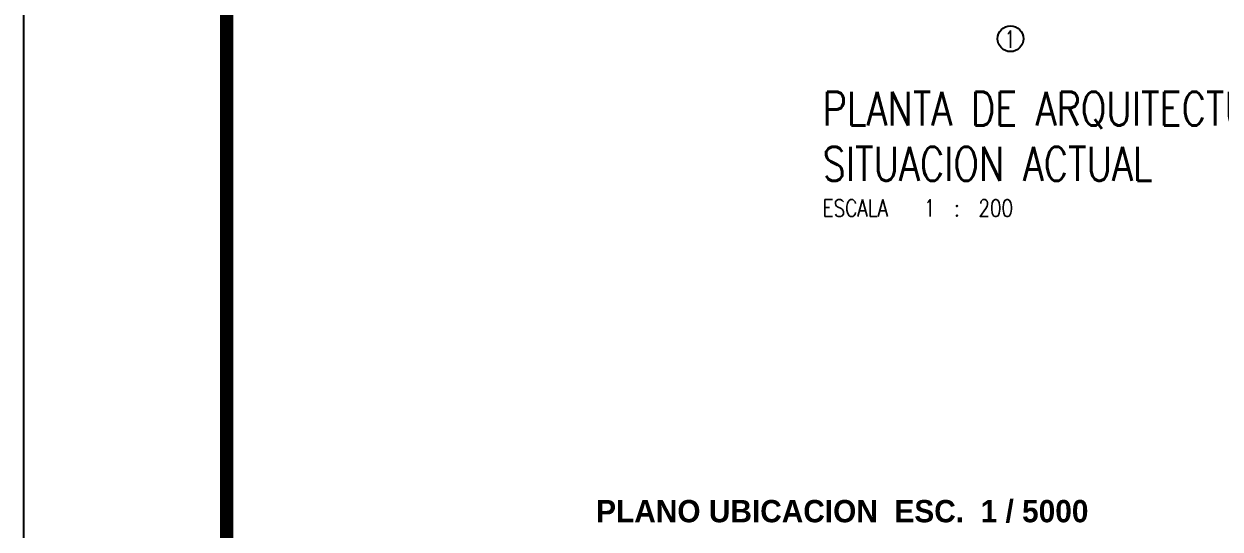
# Model space of a CAD drawing. Extents: x -3099 to -2751, y 5130 to 5248.
# Drawn here: x -3098.5 to -3063.09, y 5151.5 to 5166.44 of the extents above; entities that cross this region are included whole.
import ezdxf
from ezdxf.enums import TextEntityAlignment as Align

# ---------------------------------------------------------------- set-up
doc = ezdxf.new("R2010")
doc.units = 0
doc.header["$MEASUREMENT"] = 0
doc.linetypes.add('DASHDOT', pattern=[25.4, 12.7, -6.35, 0, -6.35])
for name, color, linetype in [('COTAS', 7, 'CONTINUOUS'), ('EJE_C', 9, 'DASHDOT'), ('ROTULO', 7, 'CONTINUOUS'), ('TEXTO', 3, 'CONTINUOUS')]:
    doc.layers.add(name, color=color, linetype=linetype)
doc.styles.add('BRITA', font='', dxfattribs={"height": 3})
doc.styles.add('ROMANS', font='romans.shx', dxfattribs={"oblique": 10, "height": 1.3})
doc.styles.get('BRITA').set_extended_font_data('Britannic Bold', bold=True)

msp = doc.modelspace()

# ---------------------------------------------------------------- linework, layer by layer
at = {"layer": 'COTAS'}
msp.add_lwpolyline([(-2930.304, 5248.336), (-2930.304, 5129.536), (-3098.504, 5129.536), (-3098.504, 5248.336)], close=True, dxfattribs=at)
at = {"layer": 'COTAS', "const_width": 0.4}
msp.add_lwpolyline([(-2932.304, 5246.336), (-3092.504, 5246.336), (-3092.504, 5131.536), (-2932.304, 5131.536)], close=True, dxfattribs=at)
at = {"layer": 'EJE_C', "linetype": 'Continuous', "ltscale": 0.05}
msp.add_circle((-3069.295, 5166.007), 0.382, dxfattribs=at)

# ---------------------------------------------------------------- texts
at = {"layer": 'EJE_C', "ltscale": 0.05, "style": 'ROMANS', "width": 0.8}
msp.add_text('1', height=0.5, dxfattribs=at).set_placement((-3069.481, 5165.741))
at = {"layer": 'ROTULO', "color": 1, "style": 'BRITA'}
msp.add_text('PLANO UBICACION  ESC.  1 / 5000', height=0.66044, dxfattribs=at).set_placement((-3074.275, 5152.041), align=Align.MIDDLE)
at = {"layer": 'TEXTO', "color": 6, "style": 'ROMANS', "width": 0.8}
for s, p in [('PLANTA DE ARQUITECTURA NIVEL 1', (-3074.858, 5163.438)), ('SITUACION ACTUAL', (-3074.858, 5161.804))]:
    msp.add_text(s, height=1, dxfattribs=at).set_placement(p)
at = {"layer": 'TEXTO', "style": 'ROMANS', "width": 0.8}
msp.add_text('ESCALA   1  :  200', height=0.5, dxfattribs=at).set_placement((-3074.858, 5160.749))

doc.saveas('drawing.dxf')
